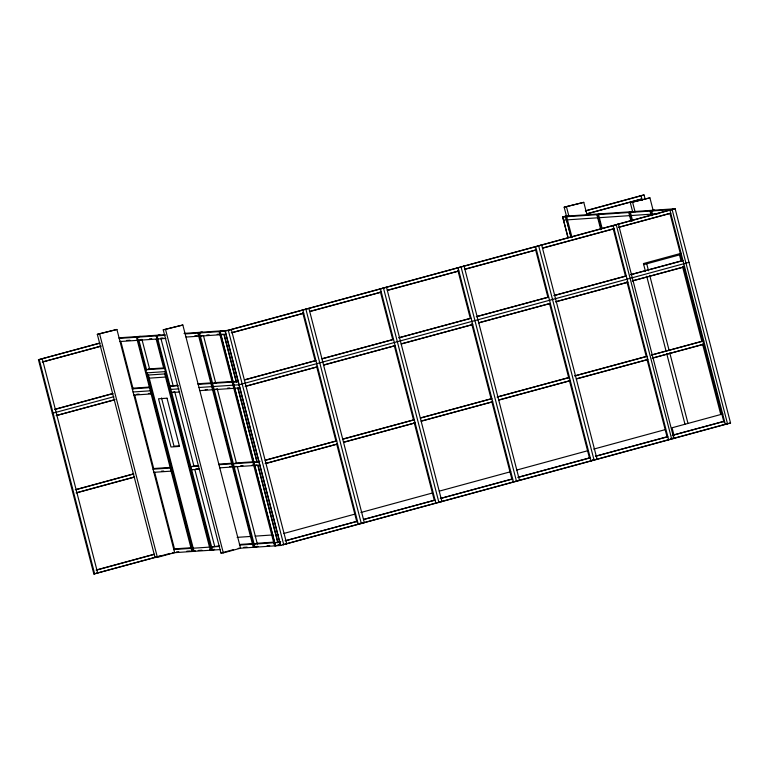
<?xml version="1.0" encoding="UTF-8"?>
<svg xmlns="http://www.w3.org/2000/svg" width="769" height="769" viewBox="0 0 769 769"><rect width="100%" height="100%" fill="white"/><g stroke="black" fill="none" stroke-linecap="round" stroke-linejoin="round"><path stroke-width="1.15" d="M97.317 334.332L116.917 329.478L174.64 552.661L157.395 557.352L155.03 557.515L97.317 334.332L116.917 329.478M566.57 216.493L564.167 207.197L583.777 202.343L587.083 215.128M564.167 207.197L583.777 202.343M567.935 237.515L562.629 217.002L565.648 216.176L675.144 208.755L730.55 423.008L280.512 545.481L225.096 331.228L675.144 208.755M585.334 210.821L643.24 195.057L644.066 194.999L644.951 198.421M169.978 553.449L93.856 574.001L38.45 359.748L99.826 343.041M565.773 216.166L562.754 216.993L568.089 237.621M585.651 210.898L644.066 194.999M38.45 359.748L99.999 343.157M568.839 215.964L565.696 216.791L571.002 237.304M569.666 215.906L566.647 216.723L572.03 237.534M101.133 346.031L42.276 362.055L100.806 346.281M586.785 213.772L641.855 198.95L586.459 214.022M163.239 329.863L182.839 325.008L240.553 548.191L223.318 552.892L220.953 553.046L163.239 329.863L182.839 325.008M632.714 212.013L630.311 202.708L649.911 197.854L653.217 210.639M139.487 336.418L136.469 337.235L191.885 551.488L193.894 550.95M140.314 336.361L137.295 337.187L192.711 551.44L194.72 550.892M630.311 202.708L649.911 197.854M599.907 213.859L596.888 214.676L600.772 229.71M600.733 213.801L597.715 214.618L601.464 229.124M601.56 213.744L598.542 214.561L602.127 228.441M159.212 335.082L156.194 335.899L211.61 550.152M160.039 335.024L157.02 335.842L212.436 550.104L214.445 549.556M631.791 211.696L628.773 212.513L630.868 220.607M632.618 211.638L629.6 212.455L631.964 221.578M633.445 211.581L630.426 212.407L632.503 220.424M200.911 332.256L197.893 333.073L253.299 547.326L256.317 546.509M201.738 332.198L198.719 333.015L254.126 547.278M202.564 332.141L199.546 332.967L254.952 547.22M653.054 210.254L650.036 211.071L651.218 215.637M653.881 210.197L650.862 211.014L652.045 215.599M654.707 210.139L651.689 210.966L652.583 214.397M202.362 335.544L200.353 336.091L219.953 334.755M222.164 330.814L219.146 331.631L274.562 545.884M223.202 330.747L219.972 331.583L275.389 545.836M227.499 330.449L674.317 208.812M223 334.14L220.991 334.688L225.903 334.352M231.325 332.756L303.697 313.223L232.151 332.698M310.061 311.32L381.289 292.095L309.734 311.58M387.653 290.192L458.872 270.976L387.326 290.451M465.235 269.073L536.464 249.848L464.909 269.333M542.827 247.954L614.047 228.729L542.501 248.214M619.554 227.066L669.934 213.349M670.76 213.292L618.411 227.374M54.512 409.368L112.216 393.651M55.339 409.31L113.043 393.603M113.85 396.727L52.302 413.309M114.985 399.592L56.127 415.616L114.658 399.851M681.084 253.309L643.432 263.565L645.508 271.572M174.698 391.709L171.679 392.536L179.754 391.988M643.711 264.632L681.363 254.385M244.715 379.751L315.934 360.536L244.388 380.011M322.298 358.633L393.526 339.408L321.971 358.892M470.282 318.347L398.736 337.822L471.109 318.289L470.282 318.347L457.834 270.198M547.874 297.219L476.319 316.703L548.701 297.17L547.874 297.219L535.426 249.079M625.457 276.1L553.911 295.584L626.283 276.042L625.457 276.1L613.306 229.104M682.17 260.662L630.647 274.687L682.997 260.604L682.17 260.662L670.01 213.667M217.223 388.826L214.205 389.652L233.814 388.326M688.995 262.316L239.159 384.779L199.056 387.499M245.176 386.317L317.549 366.784L246.003 386.259M323.912 364.881L395.141 345.656L323.586 365.14M401.505 343.762L472.724 324.537L401.178 344.022M479.087 322.634L550.316 303.419L478.76 322.893M75.295 489.709L132.999 474.002M76.121 489.651L133.825 473.944M76.102 492.833L133.806 477.126M76.929 492.775L134.633 477.068M236.189 466.322L234.17 466.87L253.78 465.543M265.488 460.102L336.716 440.877L265.161 460.362M343.08 438.974L414.299 419.759L342.753 439.234M420.662 417.855L491.891 398.63L420.335 418.115M256.827 464.928L254.818 465.476L259.73 465.139M265.142 463.544L337.524 444.001L265.968 463.486M343.887 442.098L415.116 422.883L343.56 442.358M421.47 420.979L492.698 401.754L421.143 421.239M499.062 399.861L570.29 380.636L498.735 400.12M576.644 378.733L647.873 359.517L576.317 378.992M703.75 344.137L652.237 358.162L704.577 344.079M96.067 570.05L153.771 554.343M96.894 570.002L154.598 554.286M93.856 574.001L155.732 557.16M157.683 556.621L161.125 555.689M195.211 550.854L193.202 551.402L147.033 372.859M214.618 549.335L211.158 550.191L164.979 371.638M283.703 533.494L355.153 514.048M360.921 512.481L432.37 493.025M439.282 491.141L510.731 471.695M516.489 470.128L587.939 450.672M593.706 449.106L665.156 429.65M722.898 413.933L672.068 427.775L674.134 435.754M220.953 553.046L233.593 549.604M255.962 546.942L257.971 546.394L255.366 546.576M285.116 540.761L357.498 521.228L285.943 540.703M363.852 519.325L435.081 500.1L363.526 519.584M278.609 545L275.59 545.817L220.184 331.564M725.561 424.2L282.905 544.702L283.732 544.654L228.326 330.391L184.012 333.4M640.221 195.874L641.048 195.816L642.23 200.411M562.629 217.002L672.125 209.581L727.532 423.834L726.705 423.882L730.55 423.008M669.126 210.225L669.953 210.168L725.359 424.421L724.533 424.478M563.562 220.117L566.503 219.915M567.455 219.847L597.696 217.8M599.349 217.694L629.58 215.637M631.234 215.531L650.843 214.195M652.496 214.09L658.264 213.695M617.603 224.25L618.43 224.192L673.846 438.445L673.019 438.503M615.431 224.836L616.257 224.788L671.673 439.041L670.847 439.089M612.412 225.663L613.239 225.605L668.655 439.858L667.828 439.916M540.867 245.138L541.693 245.09L597.1 459.343L596.273 459.391M537.848 245.965L538.675 245.907L594.081 460.16L593.255 460.218M534.83 246.782L535.657 246.724L591.063 460.977L590.236 461.035M463.274 266.266L464.101 266.209L519.508 480.462L518.681 480.519M460.256 267.083L461.083 267.026L516.499 481.279L515.672 481.336M457.238 267.91L458.064 267.852L513.481 482.105L512.654 482.163M385.692 287.385L386.519 287.327L441.925 501.58L441.098 501.638M382.674 288.212L383.5 288.154L438.907 502.407L438.08 502.465M379.655 289.029L380.482 288.971L435.888 503.224L435.062 503.282M308.1 308.504L308.927 308.456L364.333 522.709L363.506 522.766M305.082 309.33L305.908 309.273L361.324 523.526L360.498 523.583M302.063 310.147L302.89 310.099L358.306 524.352L357.479 524.4M230.517 329.632L231.344 329.574L286.75 543.827L285.924 543.885M119.051 337.802L165.114 334.678M119.166 338.408L165.095 335.303M185.204 333.938L225.307 331.218L280.714 545.471L238.198 548.355M126.452 340.484L129.913 340.244M149.388 338.927L151.753 338.764M160.846 338.149L163.153 337.995M194.797 335.851L197.104 335.688M206.832 335.034L209.139 334.88M217.204 334.332L220.665 334.092M119.983 341.532L137.276 340.359M138.103 340.311L157.001 339.023M157.828 338.975L165.902 338.427M186.011 337.062L198.7 336.197M41.468 358.921L42.295 358.873L97.701 573.126L96.875 573.184M148.744 368.947L164.095 367.909M145.726 369.764L164.624 368.486M146.533 372.888L165.431 371.61M147.61 375.089L165.556 373.878M149.244 378.156L165.537 377.05M132.922 388.182L149.071 387.095M177.697 385.154L170.064 386.288L178.139 385.74M197.806 383.789L211.648 382.847M232.901 381.405L215.608 382.578L212.59 383.404L232.19 382.078M238.207 381.049L233.228 382.001L238.14 381.674M132.22 388.854L149.513 387.682M198.248 384.375L210.937 383.51M133.027 391.979L151.147 390.748M170.045 389.47L178.946 388.864M136.853 394.276L139.151 394.122M148.379 393.497L150.686 393.344M205.188 389.643L207.495 389.489M227.605 388.124L229.912 387.97M133.835 395.103L151.128 393.93M199.863 390.623L212.552 389.768M234.843 388.249L239.755 387.922M179.321 445.809L174.005 446.174L161.538 397.967M153.704 468.532L169.853 467.437M198.479 465.495L190.847 466.629L198.921 466.081M218.579 464.13L232.421 463.198M253.683 461.756L236.381 462.928L233.363 463.745L252.972 462.419M259.97 461.323L254.01 462.352L258.922 462.015M152.993 469.196L170.295 468.023M219.021 464.716L231.709 463.861M161.432 471.186L163.739 471.032M195.826 468.859L198.133 468.696M229.768 466.552L232.075 466.399M240.649 465.812L242.956 465.658M252.184 465.034L254.491 464.88M153.8 472.32L171.103 471.147M191.654 469.753L199.729 469.205M219.838 467.84L232.517 466.985M672.327 438.205L674.721 438.042M592.764 459.612L595.158 459.449M358.873 523.535L361.267 523.372M237.14 537.358L251.511 536.387M255.106 536.147L273.062 534.926M275.456 534.763L277.859 534.599M174.486 548.874L190.625 547.778M219.252 545.846L211.629 546.98L219.694 546.432M239.361 544.481L252.049 543.616M274.466 542.097L257.163 543.27L254.145 544.096L273.754 542.76M280.752 541.674L274.783 542.693L279.705 542.356M173.775 549.537L191.077 548.364M193.221 548.22L209.524 547.115M239.803 545.067L252.492 544.202M176.428 551.921L178.754 551.767M186.829 551.219L190.289 550.989M198.21 550.45L201.93 550.191M209.85 549.662L213.349 549.422L210.331 550.239L164.729 373.926M243.629 547.365L247.089 547.134M267.054 545.779L269.736 545.596M278.118 545.029L280.656 544.856M172.275 552.824L220.501 549.556M168.43 553.699L169.257 553.642M683.574 266.103L723.937 422.162M679.488 254.895L680.978 260.681M682.478 266.459L701.924 341.647M702.52 343.954L720.764 414.51M632.676 202.555L635.079 211.85M646.729 263.815L648.527 270.755M649.718 275.379L669.165 350.558M669.761 352.875L688.005 423.431M646.7 276.206L666.146 351.385M666.742 353.702L684.987 424.257M626.87 281.541L646.296 356.681M646.902 358.988L667.232 437.599M566.532 207.034L568.935 216.329M565.821 216.781L571.204 237.592M549.575 303.813L568.714 377.8M569.31 380.117L589.342 457.574M471.695 323.778L491.122 398.928M491.727 401.235L512.048 479.846M380.251 291.326L392.699 339.465M394.401 346.06L413.539 420.047M414.135 422.364L434.168 499.812M302.659 312.445L315.107 360.594M316.52 366.025L335.947 441.166M336.543 443.482L356.874 522.093M224.087 334.159L236.468 382.03M237.948 387.778L257.086 461.765M257.98 465.226L278.013 542.683M224.173 335.313L236.256 382.039M238.044 388.941L256.875 461.775M258.076 466.399L277.801 542.703M203.449 335.563L215.82 383.423M217.31 389.172L236.448 463.159M237.342 466.629L257.375 544.087M165.595 329.709L223.318 552.892M160.923 338.447L173.006 385.173M174.794 392.055L193.923 466.043M194.817 469.513L214.551 545.807M156.174 339.081L163.797 368.543M148.436 375.032L194.028 551.344M120.762 341.167L133.143 389.027M134.633 394.776L153.762 468.763M154.665 472.233L174.698 549.691M99.672 334.179L157.395 557.352M39.277 359.69L94.683 573.943M141.948 339.427L138.929 340.254L146.552 369.716L149.571 368.889L141.948 339.427M627.081 282.348L555.526 301.833L627.908 282.29L627.081 282.348M683.785 266.91L632.262 280.935L684.612 266.853L683.785 266.91M568.656 377.569L497.101 397.044L569.483 377.512L568.656 377.569M646.239 356.451L574.683 375.926L647.065 356.393L646.239 356.451M702.943 341.003L651.43 355.038L703.77 340.955L702.943 341.003M511.846 479.039L440.291 498.514L512.673 478.981L511.846 479.039M589.429 457.911L517.873 477.395L590.256 457.853L589.429 457.911M667.021 436.792L595.466 456.267L667.848 436.734L667.021 436.792M723.725 421.354L672.212 435.379L724.552 421.297L723.725 421.354M167.017 398.207L158.52 398.784L170.987 446.991L179.485 446.414L167.017 398.207"/></g></svg>
